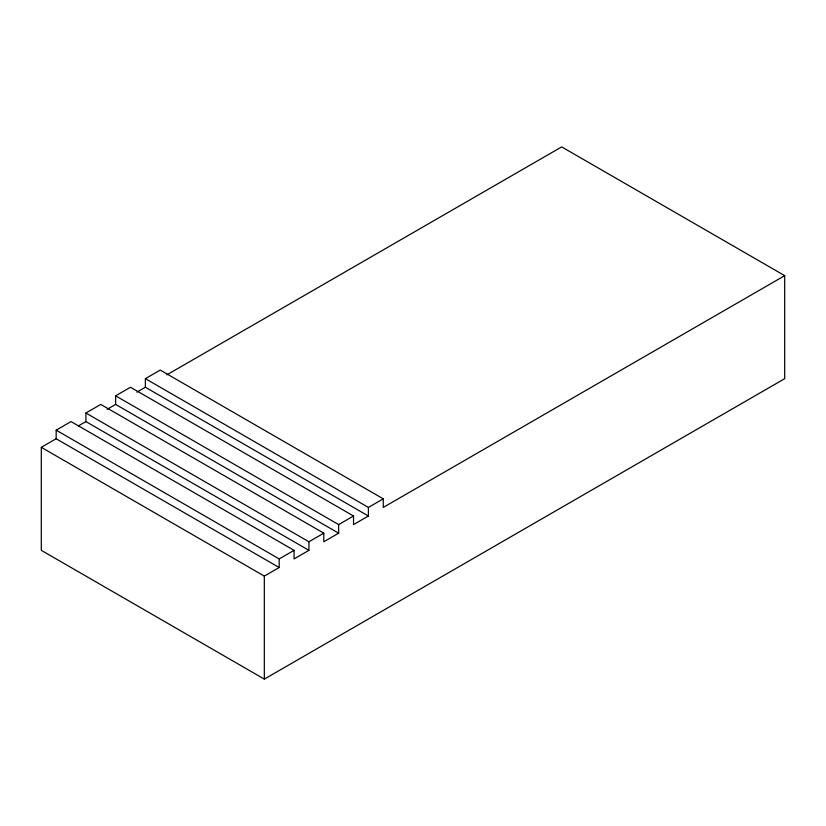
<?xml version="1.0" encoding="UTF-8"?>
<svg xmlns="http://www.w3.org/2000/svg" width="826" height="826" viewBox="0 0 826 826"><rect width="100%" height="100%" fill="white"/><g stroke="black" fill="none" stroke-linecap="round" stroke-linejoin="round"><path stroke-width="1.24" d="M56.168 430.17L279.188 558.923L279.188 567.514L56.168 438.751L56.168 430.17L71.036 421.58L294.056 550.343L294.056 558.923L308.924 550.343L308.924 541.763L85.904 413L85.904 421.58L308.924 550.343M85.904 413L100.772 404.42L323.792 533.173L323.792 541.763L338.66 533.173L338.66 524.593L115.64 395.83L115.64 404.42L338.66 533.173M115.64 395.83L130.508 387.249L353.528 516.002L353.528 524.593L368.396 516.002L368.396 507.422L145.376 378.659L145.376 387.249L368.396 516.002M145.376 378.659L160.244 370.079L383.264 498.842L383.264 507.422L784.7 275.657L784.7 378.669L264.32 679.106L41.3 550.343L41.3 447.331L56.168 438.751M78.47 425.875L85.904 421.58M107.143 409.324L115.64 404.42M136.879 392.154L145.376 387.249M166.935 374.798L561.68 146.894L784.7 275.657M279.188 558.923L294.056 550.343M308.924 541.763L323.792 533.173M338.66 524.593L353.528 516.002M368.396 507.422L383.264 498.842M41.3 447.331L264.32 576.094L279.188 567.514M264.32 576.094L264.32 679.106"/></g></svg>
